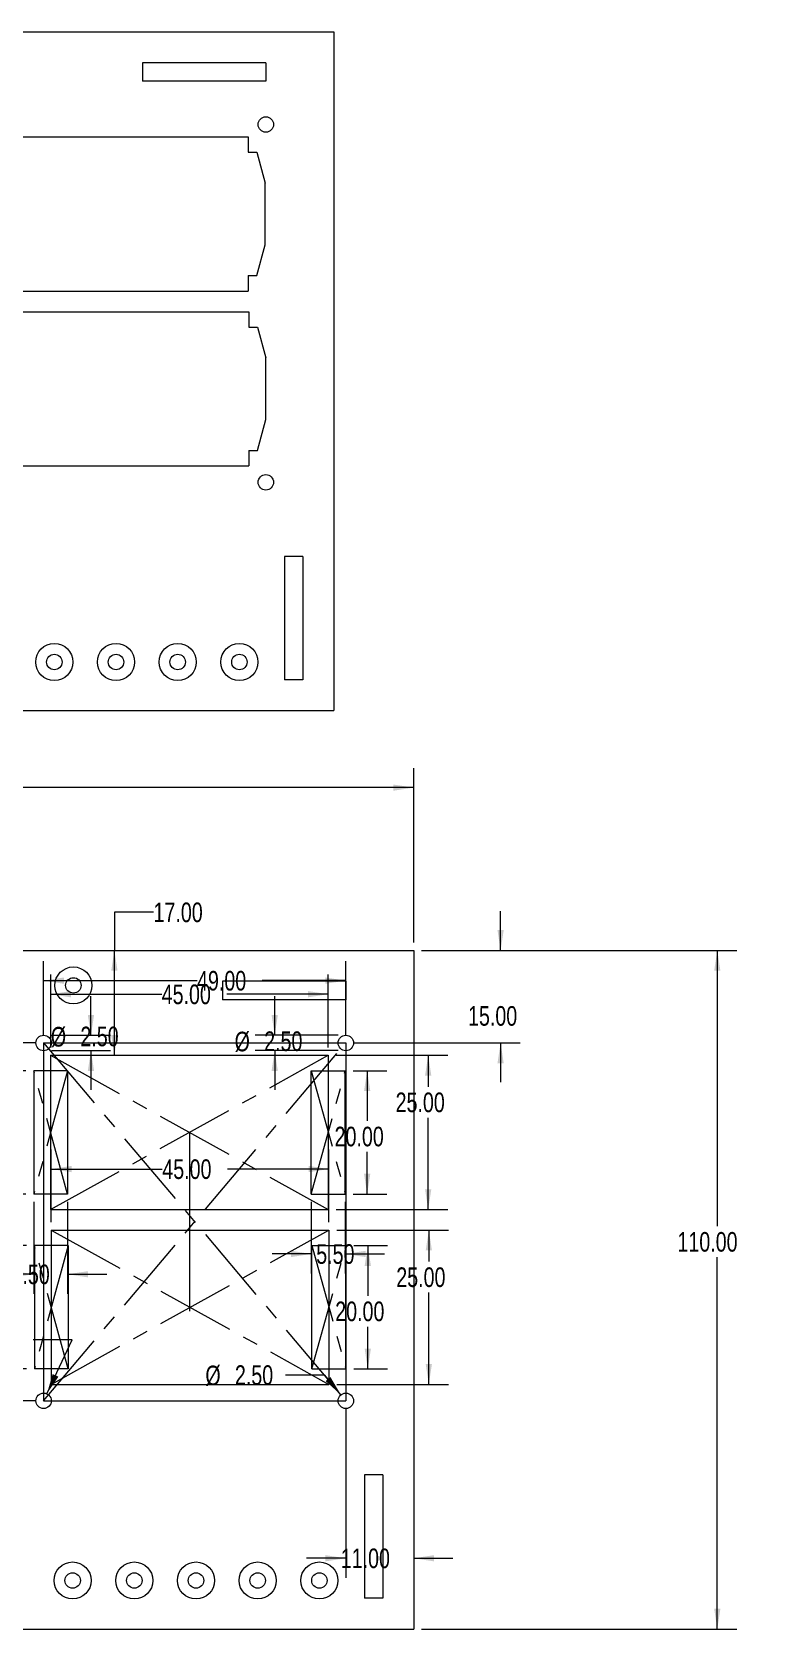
# Model space of a CAD drawing. Header units: millimetres. Extents: x -9 to 263, y 31 to 301.
# Drawn here: x 144.7 to 262.6, y 41.7 to 300.6 of the extents above; entities that cross this region are included whole.
import ezdxf

# ---------------------------------------------------------------- set-up
doc = ezdxf.new("R2010")
doc.units = ezdxf.units.MM
doc.header["$PDSIZE"] = -1
doc.linetypes.add('CENTERX2', pattern=[20.32, 12.7, -2.54, 2.54, -2.54])
doc.styles.add('SLDTEXTSTYLE0', font='TXT', dxfattribs={"width": 0.75})
doc.dimstyles.new('SLDDIMSTYLE0', dxfattribs={"dimtxt": 3.175, "dimasz": 3.302, "dimexe": 0, "dimexo": 0.0625, "dimgap": 0.79375, "dimtad": 0, "dimtih": 1, "dimtoh": 1, "dimrnd": 1e-09, "dimzin": 4, "dimdsep": 46, "dimtxsty": 'SLDTEXTSTYLE0', "dimsah": 1, "dimcen": 0.09, "dimadec": 0, "dimazin": 1, "dimtfac": 1, "dimtofl": 0, "dimtmove": 0, "dimatfit": 3, "dimfxl": 1, "dimfrac": 2, "dimtolj": 1, "dimtzin": 12, "dimarcsym": 0})
doc.dimstyles.new('SLDDIMSTYLE1', dxfattribs={"dimtxt": 3.175, "dimasz": 3.302, "dimexe": 0, "dimexo": 0.0625, "dimgap": 0.79375, "dimtad": 0, "dimtih": 1, "dimtoh": 1, "dimrnd": 1e-09, "dimzin": 4, "dimdsep": 46, "dimtxsty": 'SLDTEXTSTYLE0', "dimsah": 1, "dimcen": 0.09, "dimadec": 0, "dimazin": 1, "dimtfac": 1, "dimtmove": 0, "dimatfit": 0, "dimfxl": 1, "dimfrac": 2, "dimtolj": 1, "dimtzin": 12, "dimarcsym": 0})
doc.dimstyles.new('SLDDIMSTYLE2', dxfattribs={"dimtxt": 3.175, "dimasz": 3.302, "dimexe": 0, "dimexo": 0.0625, "dimgap": 0.79375, "dimtad": 0, "dimtih": 1, "dimtoh": 1, "dimrnd": 1e-09, "dimzin": 4, "dimdsep": 46, "dimtxsty": 'SLDTEXTSTYLE0', "dimsah": 1, "dimcen": 0, "dimadec": 0, "dimazin": 1, "dimtfac": 1, "dimtofl": 0, "dimtmove": 0, "dimatfit": 3, "dimfxl": 1, "dimfrac": 2, "dimtolj": 1, "dimtzin": 12, "dimarcsym": 0})

# ---------------------------------------------------------------- blocks, each defined once
blk = doc.blocks.new('_D')
at = {"color": 7, "linetype": 'Continuous', "lineweight": 0}
for p, q in [((26.59, 153.01), (26.59, 181.3)), ((206.59, 153.01), (206.59, 181.3)), ((26.59, 178.13), (79.01, 178.13)), ((206.59, 178.13), (91.92, 178.13))]:
    blk.add_line(p, q, dxfattribs=at)
at = {"color": 7, "linetype": 'Continuous', "lineweight": 18}
for points in [[(26.59, 178.13), (29.89, 177.62), (29.89, 178.63)], [(206.59, 178.13), (203.29, 178.63), (203.29, 177.62)]]:
    blk.add_solid(points, dxfattribs=at)
at = {"color": 7, "linetype": 'Continuous', "lineweight": 18, "insert": (79.01, 179.7), "char_height": 3.175, "attachment_point": 1, "style": 'SLDTEXTSTYLE0'}
blk.add_mtext('180.00', dxfattribs=at)
blk = doc.blocks.new('_D_1')
at = {"color": 7, "linetype": 'Continuous', "lineweight": 0}
for p, q in [((207.86, 151.74), (258.98, 151.74)), ((255.81, 151.74), (255.81, 107.04)), ((255.81, 41.74), (255.81, 102)), ((207.86, 41.74), (258.98, 41.74))]:
    blk.add_line(p, q, dxfattribs=at)
at = {"color": 7, "linetype": 'Continuous', "lineweight": 18}
for points in [[(255.81, 151.74), (255.3, 148.44), (256.31, 148.44)], [(255.81, 41.74), (256.31, 45.04), (255.3, 45.04)]]:
    blk.add_solid(points, dxfattribs=at)
at = {"color": 7, "linetype": 'Continuous', "lineweight": 18, "insert": (249.35, 106.09), "char_height": 3.175, "attachment_point": 1, "style": 'SLDTEXTSTYLE0'}
blk.add_mtext('110.00', dxfattribs=at)
blk = doc.blocks.new('_D_6')
at = {"color": 7, "linetype": 'Continuous', "lineweight": 0}
for p, q in [((146.59, 138.01), (146.59, 150.01)), ((195.59, 138.01), (195.59, 150.01)), ((146.59, 146.84), (171.47, 146.84)), ((195.59, 146.84), (182.02, 146.84))]:
    blk.add_line(p, q, dxfattribs=at)
at = {"color": 7, "linetype": 'Continuous', "lineweight": 18}
for points in [[(146.59, 146.84), (149.89, 146.33), (149.89, 147.35)], [(195.59, 146.84), (192.29, 147.35), (192.29, 146.33)]]:
    blk.add_solid(points, dxfattribs=at)
at = {"color": 7, "linetype": 'Continuous', "lineweight": 18, "insert": (171.47, 148.41), "char_height": 3.175, "attachment_point": 1, "style": 'SLDTEXTSTYLE0'}
blk.add_mtext('49.00', dxfattribs=at)
blk = doc.blocks.new('_D_7')
at = {"color": 7, "linetype": 'Continuous', "lineweight": 0}
for p, q in [((145.32, 136.74), (127.02, 136.74)), ((130.2, 136.74), (130.2, 109.21)), ((130.2, 78.74), (130.2, 104.17)), ((145.32, 78.74), (127.02, 78.74))]:
    blk.add_line(p, q, dxfattribs=at)
at = {"color": 7, "linetype": 'Continuous', "lineweight": 18}
for points in [[(130.2, 136.74), (129.69, 133.44), (130.71, 133.44)], [(130.2, 78.74), (130.71, 82.04), (129.69, 82.04)]]:
    blk.add_solid(points, dxfattribs=at)
at = {"color": 7, "linetype": 'Continuous', "lineweight": 18, "insert": (124.92, 108.26), "char_height": 3.175, "attachment_point": 1, "style": 'SLDTEXTSTYLE0'}
blk.add_mtext('58.00', dxfattribs=at)
blk = doc.blocks.new('_D_8')
at = {"color": 7, "linetype": 'Continuous', "lineweight": 0}
for p, q in [((220.68, 151.74), (220.68, 158.09)), ((207.86, 151.74), (223.86, 151.74)), ((196.86, 136.74), (223.86, 136.74)), ((220.68, 136.74), (220.68, 130.39))]:
    blk.add_line(p, q, dxfattribs=at)
at = {"color": 7, "linetype": 'Continuous', "lineweight": 18}
for points in [[(220.68, 151.74), (221.19, 155.04), (220.17, 155.04)], [(220.68, 136.74), (220.17, 133.44), (221.19, 133.44)]]:
    blk.add_solid(points, dxfattribs=at)
at = {"color": 7, "linetype": 'Continuous', "lineweight": 18, "insert": (215.4, 142.71), "char_height": 3.175, "attachment_point": 1, "style": 'SLDTEXTSTYLE0'}
blk.add_mtext('15.00', dxfattribs=at)
blk = doc.blocks.new('_D_9')
at = {"color": 7, "linetype": 'Continuous', "lineweight": 0}
for p, q in [((195.59, 77.47), (195.59, 50.04)), ((195.59, 53.21), (189.24, 53.21)), ((206.59, 53.21), (212.94, 53.21))]:
    blk.add_line(p, q, dxfattribs=at)
at = {"color": 7, "linetype": 'Continuous', "lineweight": 18}
for points in [[(195.59, 53.21), (192.29, 53.72), (192.29, 52.71)], [(206.59, 53.21), (209.89, 52.71), (209.89, 53.72)]]:
    blk.add_solid(points, dxfattribs=at)
at = {"color": 7, "linetype": 'Continuous', "lineweight": 18, "insert": (194.77, 54.79), "char_height": 3.175, "attachment_point": 1, "style": 'SLDTEXTSTYLE0'}
blk.add_mtext('11.00', dxfattribs=at)
blk = doc.blocks.new('_D_14')
at = {"color": 7, "linetype": 'Continuous', "lineweight": 0}
for p, q in [((151.24, 88.64), (144.89, 88.64)), ((147.12, 79.87), (151.24, 88.64))]:
    blk.add_line(p, q, dxfattribs=at)
at = {"color": 7, "linetype": 'Continuous', "lineweight": 18}
blk.add_solid([(147.12, 79.87), (148.99, 82.64), (148.07, 83.08)], dxfattribs=at)
at = {"color": 7, "linetype": 'Continuous', "lineweight": 18, "char_height": 3.175, "attachment_point": 1, "style": 'SLDTEXTSTYLE0'}
for s, insert in [('%%c', (131.89, 90.18)), ('2.50', (136.68, 90.23))]:
    blk.add_mtext(s, dxfattribs=dict(at, insert=insert))
blk = doc.blocks.new('_D_15')
at = {"color": 7, "linetype": 'Continuous', "lineweight": 0}
for p, q in [((192.17, 82.9), (185.82, 82.9)), ((194.8, 79.7), (192.17, 82.9))]:
    blk.add_line(p, q, dxfattribs=at)
at = {"color": 7, "linetype": 'Continuous', "lineweight": 18}
blk.add_solid([(194.8, 79.7), (193.1, 82.58), (192.31, 81.93)], dxfattribs=at)
at = {"color": 7, "linetype": 'Continuous', "lineweight": 18, "char_height": 3.175, "attachment_point": 1, "style": 'SLDTEXTSTYLE0'}
for s, insert in [('%%c', (172.82, 84.44)), ('2.50', (177.61, 84.49))]:
    blk.add_mtext(s, dxfattribs=dict(at, insert=insert))
blk = doc.blocks.new('_D_16')
at = {"color": 7, "linetype": 'Continuous', "lineweight": 0}
for p, q in [((154.27, 137.99), (154.27, 144.34)), ((147.86, 137.99), (157.45, 137.99)), ((147.86, 135.49), (157.45, 135.49)), ((154.27, 135.49), (154.27, 129.14))]:
    blk.add_line(p, q, dxfattribs=at)
at = {"color": 7, "linetype": 'Continuous', "lineweight": 18}
for points in [[(154.27, 137.99), (154.78, 141.29), (153.76, 141.29)], [(154.27, 135.49), (153.76, 132.19), (154.78, 132.19)]]:
    blk.add_solid(points, dxfattribs=at)
at = {"color": 7, "linetype": 'Continuous', "lineweight": 18, "char_height": 3.175, "attachment_point": 1, "style": 'SLDTEXTSTYLE0'}
for s, insert in [('%%c', (147.77, 139.33)), ('2.50', (152.56, 139.38))]:
    blk.add_mtext(s, dxfattribs=dict(at, insert=insert))
blk = doc.blocks.new('_D_17')
at = {"color": 7, "linetype": 'Continuous', "lineweight": 0}
for p, q in [((184.06, 137.99), (184.06, 144.34)), ((194.32, 137.99), (180.89, 137.99)), ((194.32, 135.49), (180.89, 135.49)), ((184.06, 135.49), (184.06, 129.14))]:
    blk.add_line(p, q, dxfattribs=at)
at = {"color": 7, "linetype": 'Continuous', "lineweight": 18}
for points in [[(184.06, 137.99), (184.57, 141.29), (183.55, 141.29)], [(184.06, 135.49), (183.55, 132.19), (184.57, 132.19)]]:
    blk.add_solid(points, dxfattribs=at)
at = {"color": 7, "linetype": 'Continuous', "lineweight": 18, "char_height": 3.175, "attachment_point": 1, "style": 'SLDTEXTSTYLE0'}
for s, insert in [('%%c', (177.56, 138.56)), ('2.50', (182.35, 138.61))]:
    blk.add_mtext(s, dxfattribs=dict(at, insert=insert))
blk = doc.blocks.new('_D_37')
at = {"color": 7, "linetype": 'Continuous', "lineweight": 0}
for p, q in [((147.74, 136.01), (147.74, 147.81)), ((192.74, 136.01), (192.74, 147.81)), ((147.74, 144.64), (165.74, 144.64)), ((192.74, 144.64), (176.29, 144.64))]:
    blk.add_line(p, q, dxfattribs=at)
at = {"color": 7, "linetype": 'Continuous', "lineweight": 18}
for points in [[(147.74, 144.64), (151.04, 144.13), (151.04, 145.15)], [(192.74, 144.64), (189.44, 145.15), (189.44, 144.13)]]:
    blk.add_solid(points, dxfattribs=at)
at = {"color": 7, "linetype": 'Continuous', "lineweight": 18, "insert": (165.74, 146.21), "char_height": 3.175, "attachment_point": 1, "style": 'SLDTEXTSTYLE0'}
blk.add_mtext('45.00', dxfattribs=at)
blk = doc.blocks.new('_D_38')
at = {"color": 7, "linetype": 'Continuous', "lineweight": 0}
for p, q in [((194.01, 134.74), (212.12, 134.74)), ((208.94, 134.74), (208.94, 129.65)), ((208.94, 109.74), (208.94, 124.61)), ((194.01, 109.74), (212.12, 109.74))]:
    blk.add_line(p, q, dxfattribs=at)
at = {"color": 7, "linetype": 'Continuous', "lineweight": 18}
for points in [[(208.94, 134.74), (208.43, 131.44), (209.45, 131.44)], [(208.94, 109.74), (209.45, 113.04), (208.43, 113.04)]]:
    blk.add_solid(points, dxfattribs=at)
at = {"color": 7, "linetype": 'Continuous', "lineweight": 18, "insert": (203.66, 128.7), "char_height": 3.175, "attachment_point": 1, "style": 'SLDTEXTSTYLE0'}
blk.add_mtext('25.00', dxfattribs=at)
blk = doc.blocks.new('_D_39')
at = {"color": 7, "linetype": 'Continuous', "lineweight": 0}
for p, q in [((143.72, 132.24), (129.82, 132.24)), ((132.99, 132.24), (132.99, 124.54)), ((132.99, 112.24), (132.99, 119.5)), ((143.72, 112.24), (129.82, 112.24))]:
    blk.add_line(p, q, dxfattribs=at)
at = {"color": 7, "linetype": 'Continuous', "lineweight": 18}
for points in [[(132.99, 132.24), (132.48, 128.94), (133.5, 128.94)], [(132.99, 112.24), (133.5, 115.54), (132.48, 115.54)]]:
    blk.add_solid(points, dxfattribs=at)
at = {"color": 7, "linetype": 'Continuous', "lineweight": 18, "insert": (127.71, 123.59), "char_height": 3.175, "attachment_point": 1, "style": 'SLDTEXTSTYLE0'}
blk.add_mtext('20.00', dxfattribs=at)
blk = doc.blocks.new('_D_40')
at = {"color": 7, "linetype": 'Continuous', "lineweight": 0}
for p, q in [((144.99, 110.97), (144.99, 96.07)), ((150.49, 110.97), (150.49, 96.07)), ((144.99, 99.25), (138.64, 99.25)), ((150.49, 99.25), (156.84, 99.25))]:
    blk.add_line(p, q, dxfattribs=at)
at = {"color": 7, "linetype": 'Continuous', "lineweight": 18}
for points in [[(144.99, 99.25), (141.69, 99.75), (141.69, 98.74)], [(150.49, 99.25), (153.79, 98.74), (153.79, 99.75)]]:
    blk.add_solid(points, dxfattribs=at)
at = {"color": 7, "linetype": 'Continuous', "lineweight": 18, "insert": (141.39, 100.82), "char_height": 3.175, "attachment_point": 1, "style": 'SLDTEXTSTYLE0'}
blk.add_mtext('5.50', dxfattribs=at)
blk = doc.blocks.new('_D_41')
at = {"color": 7, "linetype": 'Continuous', "lineweight": 0}
for p, q in [((196.76, 132.24), (202.22, 132.24)), ((199.05, 132.24), (199.05, 124.11)), ((199.05, 112.24), (199.05, 119.07)), ((196.76, 112.24), (202.22, 112.24))]:
    blk.add_line(p, q, dxfattribs=at)
at = {"color": 7, "linetype": 'Continuous', "lineweight": 18}
for points in [[(199.05, 132.24), (198.54, 128.94), (199.56, 128.94)], [(199.05, 112.24), (199.56, 115.54), (198.54, 115.54)]]:
    blk.add_solid(points, dxfattribs=at)
at = {"color": 7, "linetype": 'Continuous', "lineweight": 18, "insert": (193.77, 123.16), "char_height": 3.175, "attachment_point": 1, "style": 'SLDTEXTSTYLE0'}
blk.add_mtext('20.00', dxfattribs=at)
blk = doc.blocks.new('_D_42')
at = {"color": 7, "linetype": 'Continuous', "lineweight": 0}
for p, q in [((189.99, 110.97), (189.99, 99.37)), ((195.49, 110.97), (195.49, 99.37)), ((189.99, 102.54), (183.64, 102.54)), ((195.49, 102.54), (201.84, 102.54))]:
    blk.add_line(p, q, dxfattribs=at)
at = {"color": 7, "linetype": 'Continuous', "lineweight": 18}
for points in [[(189.99, 102.54), (186.69, 103.05), (186.69, 102.03)], [(195.49, 102.54), (198.79, 102.03), (198.79, 103.05)]]:
    blk.add_solid(points, dxfattribs=at)
at = {"color": 7, "linetype": 'Continuous', "lineweight": 18, "insert": (190.79, 104.11), "char_height": 3.175, "attachment_point": 1, "style": 'SLDTEXTSTYLE0'}
blk.add_mtext('5.50', dxfattribs=at)
blk = doc.blocks.new('_D_43')
at = {"color": 7, "linetype": 'Continuous', "lineweight": 0}
for p, q in [((147.84, 107.67), (147.84, 119.47)), ((192.84, 107.67), (192.84, 119.47)), ((147.84, 116.3), (165.84, 116.3)), ((192.84, 116.3), (176.4, 116.3))]:
    blk.add_line(p, q, dxfattribs=at)
at = {"color": 7, "linetype": 'Continuous', "lineweight": 18}
for points in [[(147.84, 116.3), (151.14, 115.79), (151.14, 116.81)], [(192.84, 116.3), (189.54, 116.81), (189.54, 115.79)]]:
    blk.add_solid(points, dxfattribs=at)
at = {"color": 7, "linetype": 'Continuous', "lineweight": 18, "insert": (165.84, 117.87), "char_height": 3.175, "attachment_point": 1, "style": 'SLDTEXTSTYLE0'}
blk.add_mtext('45.00', dxfattribs=at)
blk = doc.blocks.new('_D_44')
at = {"color": 7, "linetype": 'Continuous', "lineweight": 0}
for p, q in [((194.11, 106.4), (212.22, 106.4)), ((209.04, 106.4), (209.04, 101.31)), ((209.04, 81.4), (209.04, 96.27)), ((194.11, 81.4), (212.22, 81.4))]:
    blk.add_line(p, q, dxfattribs=at)
at = {"color": 7, "linetype": 'Continuous', "lineweight": 18}
for points in [[(209.04, 106.4), (208.54, 103.1), (209.55, 103.1)], [(209.04, 81.4), (209.55, 84.7), (208.54, 84.7)]]:
    blk.add_solid(points, dxfattribs=at)
at = {"color": 7, "linetype": 'Continuous', "lineweight": 18, "insert": (203.77, 100.36), "char_height": 3.175, "attachment_point": 1, "style": 'SLDTEXTSTYLE0'}
blk.add_mtext('25.00', dxfattribs=at)
blk = doc.blocks.new('_D_45')
at = {"color": 7, "linetype": 'Continuous', "lineweight": 0}
for p, q in [((143.82, 103.9), (129.92, 103.9)), ((133.1, 103.9), (133.1, 96.2)), ((133.1, 83.9), (133.1, 91.16)), ((143.82, 83.9), (129.92, 83.9))]:
    blk.add_line(p, q, dxfattribs=at)
at = {"color": 7, "linetype": 'Continuous', "lineweight": 18}
for points in [[(133.1, 103.9), (132.59, 100.6), (133.6, 100.6)], [(133.1, 83.9), (133.6, 87.2), (132.59, 87.2)]]:
    blk.add_solid(points, dxfattribs=at)
at = {"color": 7, "linetype": 'Continuous', "lineweight": 18, "insert": (127.82, 95.25), "char_height": 3.175, "attachment_point": 1, "style": 'SLDTEXTSTYLE0'}
blk.add_mtext('20.00', dxfattribs=at)
blk = doc.blocks.new('_D_46')
at = {"color": 7, "linetype": 'Continuous', "lineweight": 0}
for p, q in [((196.86, 103.9), (202.33, 103.9)), ((199.15, 103.9), (199.15, 95.77)), ((199.15, 83.9), (199.15, 90.73)), ((196.86, 83.9), (202.33, 83.9))]:
    blk.add_line(p, q, dxfattribs=at)
at = {"color": 7, "linetype": 'Continuous', "lineweight": 18}
for points in [[(199.15, 103.9), (198.64, 100.6), (199.66, 100.6)], [(199.15, 83.9), (199.66, 87.2), (198.64, 87.2)]]:
    blk.add_solid(points, dxfattribs=at)
at = {"color": 7, "linetype": 'Continuous', "lineweight": 18, "insert": (193.87, 94.82), "char_height": 3.175, "attachment_point": 1, "style": 'SLDTEXTSTYLE0'}
blk.add_mtext('20.00', dxfattribs=at)
blk = doc.blocks.new('_D_47')
at = {"color": 7, "linetype": 'Continuous', "lineweight": 0}
for p, q in [((164.42, 157.92), (158.07, 157.92)), ((158.07, 157.92), (158.07, 151.74)), ((158.07, 134.74), (158.07, 151.74))]:
    blk.add_line(p, q, dxfattribs=at)
at = {"color": 7, "linetype": 'Continuous', "lineweight": 18}
for points in [[(158.07, 151.74), (157.56, 148.44), (158.58, 148.44)], [(158.07, 134.74), (158.58, 138.04), (157.56, 138.04)]]:
    blk.add_solid(points, dxfattribs=at)
at = {"color": 7, "linetype": 'Continuous', "lineweight": 18, "insert": (164.42, 159.5), "char_height": 3.175, "attachment_point": 1, "style": 'SLDTEXTSTYLE0'}
blk.add_mtext('17.00', dxfattribs=at)

msp = doc.modelspace()

# ---------------------------------------------------------------- linework, layer by layer
at = {"color": 7, "linetype": 'Continuous', "lineweight": 18}
for p, q in [((13.623, 300.613), (193.623, 300.613)), ((193.623, 300.613), (193.623, 190.613)), ((162.623, 295.613), (162.623, 292.613)), ((182.623, 295.613), (162.623, 295.613)), ((182.623, 295.613), (182.623, 292.613)), ((182.623, 292.613), (162.623, 292.613)), ((134.77, 283.613), (179.77, 283.613)), ((179.77, 283.613), (179.77, 281.113)), ((179.77, 281.113), (181.145, 281.113)), ((181.145, 281.113), (182.52, 276.113)), ((182.52, 266.113), (182.52, 276.113)), ((181.145, 261.113), (182.52, 266.113)), ((179.77, 261.113), (179.77, 258.613)), ((179.77, 261.113), (181.145, 261.113)), ((134.77, 258.613), (179.77, 258.613)), ((134.873, 255.272), (179.873, 255.272)), ((179.873, 255.272), (179.873, 252.772)), ((179.873, 252.772), (181.248, 252.772)), ((181.248, 252.772), (182.623, 247.772)), ((182.623, 237.772), (182.623, 247.772)), ((181.248, 232.772), (182.623, 237.772)), ((179.873, 232.772), (179.873, 230.272)), ((179.873, 232.772), (181.248, 232.772)), ((134.873, 230.272), (179.873, 230.272)), ((185.623, 215.613), (185.623, 195.613)), ((188.623, 215.613), (185.623, 215.613)), ((188.623, 215.613), (188.623, 195.613)), ((188.623, 195.613), (185.623, 195.613)), ((13.623, 190.613), (193.623, 190.613)), ((26.592, 151.739), (206.592, 151.739)), ((206.592, 151.739), (206.592, 41.739)), ((175.592, 146.739), (175.592, 143.739)), ((195.592, 146.739), (175.592, 146.739)), ((195.592, 146.739), (195.592, 143.739)), ((195.592, 143.739), (175.592, 143.739)), ((146.592, 136.739), (195.592, 136.739)), ((146.592, 136.739), (146.592, 78.739)), ((147.739, 134.739), (192.739, 134.739)), ((147.739, 134.739), (147.739, 109.739)), ((192.739, 134.739), (192.739, 109.739)), ((195.592, 136.739), (195.592, 78.739)), ((150.489, 132.239), (144.989, 132.239)), ((144.989, 132.239), (144.989, 112.239)), ((150.489, 132.239), (150.489, 112.239)), ((189.989, 112.239), (189.989, 132.239)), ((189.989, 132.239), (195.489, 132.239)), ((195.489, 112.239), (195.489, 132.239)), ((170.239, 122.239), (170.239, 93.239)), ((150.489, 112.239), (144.989, 112.239)), ((189.989, 112.239), (195.489, 112.239)), ((147.739, 109.739), (192.739, 109.739)), ((147.842, 106.398), (192.842, 106.398)), ((147.842, 106.398), (147.842, 81.398)), ((192.842, 106.398), (192.842, 81.398)), ((150.592, 103.898), (145.092, 103.898)), ((145.092, 103.898), (145.092, 83.898)), ((150.592, 103.898), (150.592, 83.898)), ((190.092, 83.898), (190.092, 103.898)), ((190.092, 103.898), (195.592, 103.898)), ((195.592, 83.898), (195.592, 103.898)), ((150.592, 83.898), (145.092, 83.898)), ((190.092, 83.898), (195.592, 83.898)), ((147.842, 81.398), (192.842, 81.398)), ((146.592, 78.739), (195.592, 78.739)), ((198.592, 66.739), (198.592, 46.739)), ((201.592, 66.739), (198.592, 66.739)), ((201.592, 66.739), (201.592, 46.739)), ((201.592, 46.739), (198.592, 46.739)), ((26.592, 41.739), (206.592, 41.739))]:
    msp.add_line(p, q, dxfattribs=at)
at = {"color": 7, "linetype": 'CENTERX2', "lineweight": 18}
for p, q in [((146.592, 136.739), (195.592, 78.739)), ((146.592, 78.739), (195.592, 136.739)), ((147.739, 134.739), (192.739, 109.739)), ((147.739, 109.739), (192.739, 134.739)), ((150.489, 132.239), (144.989, 112.239)), ((150.489, 112.239), (144.989, 132.239)), ((189.989, 112.239), (195.489, 132.239)), ((189.989, 132.239), (195.489, 112.239)), ((147.842, 106.398), (192.842, 81.398)), ((147.842, 81.398), (192.842, 106.398)), ((150.592, 103.898), (145.092, 83.898)), ((150.592, 83.898), (145.092, 103.898)), ((190.092, 83.898), (195.592, 103.898)), ((190.092, 103.898), (195.592, 83.898))]:
    msp.add_line(p, q, dxfattribs=at)
at = {"color": 7, "linetype": 'Continuous', "lineweight": 18}
for centre, radius in [((182.623, 285.613), 1.25), ((182.623, 227.613), 1.25), ((148.332, 198.487), 3), ((148.332, 198.487), 1.25), ((158.332, 198.487), 3), ((158.332, 198.487), 1.25), ((168.332, 198.487), 3), ((168.332, 198.487), 1.25), ((178.332, 198.487), 3), ((178.332, 198.487), 1.25), ((151.418, 146.066), 3), ((151.418, 146.066), 1.25), ((146.592, 136.739), 1.25), ((195.592, 136.739), 1.25), ((146.592, 78.739), 1.25), ((195.592, 78.739), 1.25), ((151.301, 49.612), 3), ((161.301, 49.612), 3), ((171.301, 49.612), 3), ((181.301, 49.612), 3), ((191.301, 49.612), 3), ((151.301, 49.612), 1.25), ((161.301, 49.612), 1.25), ((171.301, 49.612), 1.25), ((181.301, 49.612), 1.25), ((191.301, 49.612), 1.25)]:
    msp.add_circle(centre, radius, dxfattribs=at)
at = {"color": 7, "linetype": 'Continuous', "lineweight": 0}
for p in [(147.739, 122.239), (170.239, 122.239), (192.739, 122.239), (171.092, 107.739), (147.842, 93.898), (170.342, 93.898), (192.842, 93.898)]:
    msp.add_point(p, dxfattribs=at)

# ---------------------------------------------------------------- dimensions: what is measured, and where the dimension line sits
at = {"color": 7, "linetype": 'Continuous', "lineweight": 18}
for base, p1, p2, dimstyle, picture, middle in [((206.592, 178.126), (26.592, 151.739), (206.592, 151.739), 'SLDDIMSTYLE0', '_D', (85.464, 178.126)), ((195.592, 146.838), (146.592, 136.739), (195.592, 136.739), 'SLDDIMSTYLE0', '_D_6', (176.746, 146.838)), ((192.739, 144.639), (147.739, 134.739), (192.739, 134.739), 'SLDDIMSTYLE0', '_D_37', (171.015, 144.639)), ((192.842, 116.298), (147.842, 106.398), (192.842, 106.398), 'SLDDIMSTYLE0', '_D_43', (171.118, 116.298)), ((144.989, 99.247), (150.489, 112.239), (144.989, 112.239), 'SLDDIMSTYLE1', '_D_40', (145.498, 99.247)), ((195.489, 102.542), (189.989, 112.239), (195.489, 112.239), 'SLDDIMSTYLE1', '_D_42', (194.897, 102.542)), ((195.592, 53.214), (206.592, 41.739), (195.592, 78.739), 'SLDDIMSTYLE1', '_D_9', (200.052, 53.214))]:
    dim = msp.add_linear_dim(base=base, p1=p1, p2=p2, dimstyle=dimstyle, dxfattribs=at)
    dim.commit()
    dim.dimension.update_dxf_attribs({"geometry": picture, "text_midpoint": middle, "dimtype": 160})
for base, p1, p2, dimstyle, picture, middle in [((158.07, 151.739), (147.739, 134.739), (206.592, 151.739), 'SLDDIMSTYLE0', '_D_47', (158.07, 157.924)), ((220.683, 151.739), (195.592, 136.739), (206.592, 151.739), 'SLDDIMSTYLE1', '_D_8', (220.683, 141.138)), ((255.806, 41.739), (206.592, 151.739), (206.592, 41.739), 'SLDDIMSTYLE0', '_D_1', (255.806, 104.519)), ((130.198, 78.739), (146.592, 136.739), (146.592, 78.739), 'SLDDIMSTYLE0', '_D_7', (130.198, 106.691)), ((208.941, 109.739), (192.739, 134.739), (192.739, 109.739), 'SLDDIMSTYLE0', '_D_38', (208.941, 127.127)), ((132.993, 112.239), (144.989, 132.239), (144.989, 112.239), 'SLDDIMSTYLE0', '_D_39', (132.993, 122.019)), ((199.048, 132.239), (195.489, 112.239), (195.489, 132.239), 'SLDDIMSTYLE0', '_D_41', (199.048, 121.588)), ((209.045, 81.398), (192.842, 106.398), (192.842, 81.398), 'SLDDIMSTYLE0', '_D_44', (209.045, 98.786)), ((133.096, 83.898), (145.092, 103.898), (145.092, 83.898), 'SLDDIMSTYLE0', '_D_45', (133.096, 93.678)), ((199.151, 103.898), (195.592, 83.898), (195.592, 103.898), 'SLDDIMSTYLE0', '_D_46', (199.151, 93.247))]:
    dim = msp.add_linear_dim(base=base, p1=p1, p2=p2, angle=90, dimstyle=dimstyle, dxfattribs=at)
    dim.commit()
    dim.dimension.update_dxf_attribs({"geometry": picture, "text_midpoint": middle, "dimtype": 160})
for base, p1, p2, picture, middle in [((154.271, 137.989), (146.592, 135.489), (146.592, 137.989), '_D_16', (154.271, 137.792)), ((184.062, 137.989), (195.592, 135.489), (195.592, 137.989), '_D_17', (184.062, 137.023))]:
    dim = msp.add_linear_dim(base=base, p1=p1, p2=p2, angle=90, text='%%c<>', dimstyle='SLDDIMSTYLE1', dxfattribs=at)
    dim.commit()
    dim.dimension.update_dxf_attribs({"geometry": picture, "text_midpoint": middle, "dimtype": 160})
for p1, p2, picture, middle in [((146.061, 77.607), (147.123, 79.87), '_D_14', (138.387, 88.639)), ((196.385, 77.773), (194.799, 79.705), '_D_15', (179.323, 82.903))]:
    dim = msp.add_diameter_dim_2p(p1=p1, p2=p2, dimstyle='SLDDIMSTYLE2', dxfattribs=at)
    dim.commit()
    dim.dimension.update_dxf_attribs({"geometry": picture, "text_midpoint": middle, "dimtype": 163})

doc.saveas('drawing.dxf')
